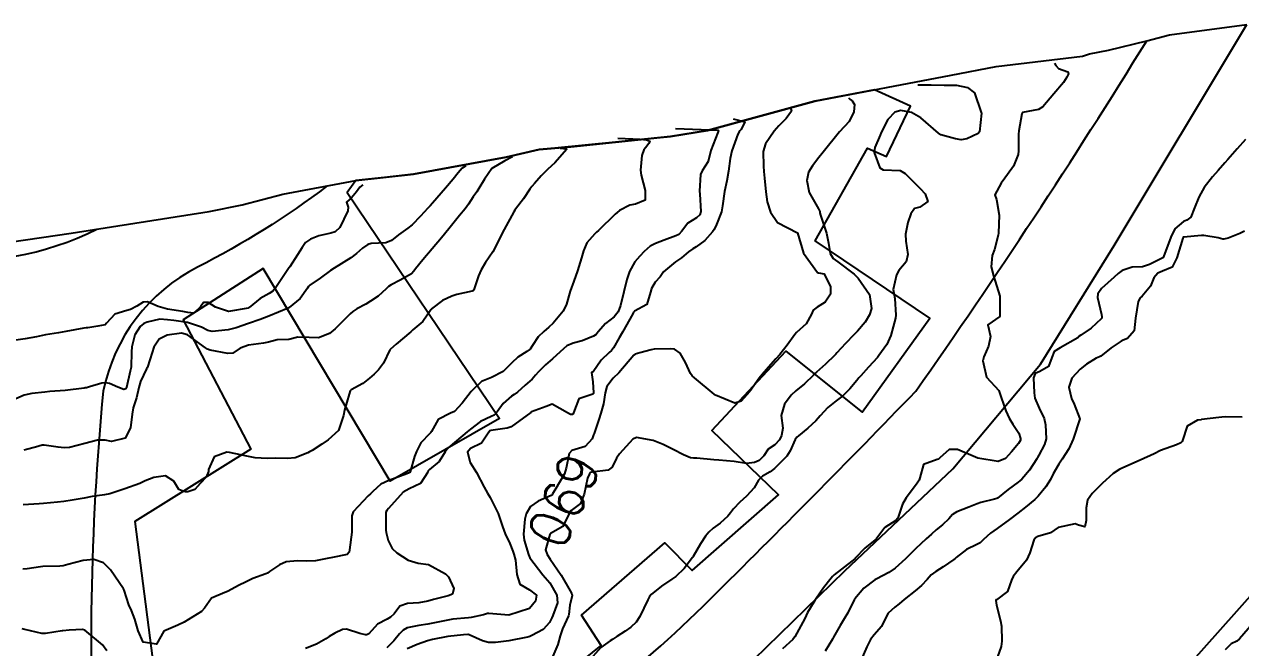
# Model space of a CAD drawing. Header units: metres. Extents: x 292545 to 299085, y 7450245 to 7463078.
# Drawn here: x 293700.5 to 293820.4, y 7462933.3 to 7462994.8 of the extents above; entities that cross this region are included whole.
import ezdxf
from ezdxf.enums import TextEntityAlignment as Align

# ---------------------------------------------------------------- set-up
doc = ezdxf.new("R2010")
doc.units = ezdxf.units.M
for name, color, linetype in [('Area', 45, 'Continuous'), ('Cotas', 45, 'Continuous'), ('Curvas de Nivel 1m', 11, 'Continuous'), ('Curvas de Nivel 5m', 15, 'Continuous'), ('Edificações', 30, 'Continuous'), ('Vias Primárias', 230, 'Continuous')]:
    doc.layers.add(name, color=color, linetype=linetype)
doc.styles.add('Style-STANDARD', font='STANDARD.shx')

msp = doc.modelspace()

# ---------------------------------------------------------------- linework, layer by layer
at = {"layer": 'Area'}
msp.add_polyline3d([(293697.67, 7462973.1, 697.84), (293705.13, 7462974.19, 697.66), (293718.74, 7462976.33, 697.45), (293721.99, 7462977, 697.53), (293725.99, 7462978.05, 697.49), (293733.19, 7462979.38, 696.77), (293738.85, 7462980, 702.23), (293748, 7462981.7, 697.65), (293751.24, 7462982.43, 701.6), (293754.35, 7462982.7, 702.13), (293763.16, 7462983.62, 697.17), (293764.17, 7462983.73, 696.87), (293767.82, 7462984.33, 692.01), (293778.39, 7462987.22, 694.48), (293791.83, 7462989.78, 688.42), (293796.27, 7462990.62, 689.93), (293804.79, 7462991.65, 694.96), (293805.45, 7462991.88, 686.75), (293807.32, 7462992.23, 686.72), (293811.11, 7462993.17, 686.78), (293813.36, 7462993.75, 686.62), (293820.97, 7462994.78, 689.45)], dxfattribs=at)
at = {"layer": 'Curvas de Nivel 1m', "flags": 128}
for points, elevation in [([(293802.03, 7462990.94), (293802.15, 7462990.73), (293802.42, 7462990.42), (293803.32, 7462990.11), (293803.38, 7462989.91), (293803.23, 7462989.58), (293802.89, 7462989.04), (293801.95, 7462987.92), (293800.87, 7462986.65), (293800.43, 7462986.38), (293798.86, 7462986.09), (293798.82, 7462986.01), (293798.81, 7462985.96), (293798.51, 7462984.29), (293798.48, 7462983.96), (293798.47, 7462982.31), (293798.42, 7462981.96), (293797.96, 7462980.8), (293797.37, 7462979.97), (293797.12, 7462979.63), (293796.77, 7462979.12), (293796.14, 7462977.99), (293796.3, 7462977.53), (293796.58, 7462975.98), (293796.5, 7462974.21), (293796.48, 7462973.99), (293796.12, 7462972.58), (293795.89, 7462972), (293795.79, 7462970.89), (293796, 7462970), (293796.64, 7462967.99), (293796.62, 7462965.99), (293795.44, 7462965.17), (293795.7, 7462964), (293795.52, 7462963.07), (293795.05, 7462962.01), (293794.96, 7462961.61), (293795.3, 7462960), (293796.53, 7462958.69), (293796.76, 7462957.99), (293797.21, 7462956.68), (293797.55, 7462955.97), (293797.9, 7462955.37), (293798.49, 7462954.47), (293798.68, 7462953.96), (293798.66, 7462953.78), (293798.48, 7462953.48), (293797.78, 7462952.65), (293797.18, 7462951.98), (293796.45, 7462951.68), (293794.45, 7462952.01), (293792.47, 7462952.86), (293791.64, 7462952.88), (293790.73, 7462952.06), (293790.58, 7462951.93), (293790.45, 7462951.88), (293789.11, 7462951.41), (293788.76, 7462950.08), (293788.67, 7462949.84), (293788.43, 7462949.45), (293787.41, 7462948.1), (293787.04, 7462947.47), (293786.59, 7462946.11), (293786.38, 7462945.86), (293785.31, 7462945.19), (293784.52, 7462944.13), (293784.45, 7462944.04), (293784.36, 7462943.97), (293783.33, 7462943.16), (293782.39, 7462942.15), (293782.35, 7462942.13), (293782.33, 7462942.11), (293782.05, 7462941.87), (293780.32, 7462940.53), (293780.14, 7462940.36), (293780, 7462940.18), (293779.25, 7462939.25), (293778.52, 7462938.2), (293778.43, 7462938.06), (293778.29, 7462937.83), (293777.68, 7462936.8), (293777.41, 7462936.21), (293776.44, 7462934.42), (293776.31, 7462934.23), (293776.24, 7462934.14), (293775.23, 7462933.24)], 687), ([(293788.55, 7462988.82), (293789.87, 7462988.81), (293791.13, 7462988.8), (293792.35, 7462988.77), (293793.44, 7462988.57), (293794.14, 7462988.02), (293794.8, 7462986.08), (293794.81, 7462986.01), (293794.64, 7462984.2), (293794.49, 7462984.01), (293793.37, 7462983.48), (293792.83, 7462983.41), (293792.27, 7462983.49), (293790.83, 7462983.9), (293790.59, 7462984.06), (293788.85, 7462985.55), (293787.92, 7462986.09), (293786.86, 7462986.3), (293786.27, 7462986.11), (293785.58, 7462985.39), (293784.93, 7462984.13), (293784.83, 7462983.86), (293784.32, 7462982.63), (293784.26, 7462982.14), (293784.8, 7462980.64), (293785.12, 7462980.45), (293786.8, 7462980.37), (293787.29, 7462980.09), (293788.77, 7462978.61), (293789.26, 7462978.08), (293789.52, 7462977.31), (293788.75, 7462976.77), (293788.21, 7462976.62), (293787.85, 7462976.09), (293787.57, 7462975.25), (293787.33, 7462974.09), (293787.37, 7462973.42), (293787.56, 7462972.09), (293787.4, 7462971.38), (293786.68, 7462970.53), (293786.44, 7462970.1), (293786.12, 7462968.64), (293786.22, 7462968.11), (293786.29, 7462967.75), (293786.37, 7462966.1), (293786.34, 7462965.83), (293785.9, 7462964.11), (293785.49, 7462963.21), (293784.72, 7462962.13), (293784.57, 7462961.95), (293783.7, 7462961), (293782.92, 7462960.15), (293782.75, 7462959.95), (293782.55, 7462959.69), (293781.84, 7462958.85), (293781.16, 7462958.17), (293780.52, 7462957.67), (293779.69, 7462957.01), (293778.93, 7462956.2), (293778.74, 7462955.96), (293778.5, 7462955.7), (293777.72, 7462954.98), (293776.8, 7462954.22), (293776.62, 7462954.08), (293776.48, 7462953.85), (293775.96, 7462952.73), (293775.64, 7462952.23), (293774.44, 7462950.99), (293774.01, 7462950.68), (293773.25, 7462950.26), (293772.85, 7462949.84), (293772.42, 7462949.08), (293771.67, 7462948.28), (293771.01, 7462947.68), (293770.39, 7462947.04), (293770.08, 7462946.62), (293769.84, 7462946.31), (293769.09, 7462945.6), (293768.37, 7462945.11), (293767.95, 7462944.74), (293767.63, 7462944.33), (293767.13, 7462943.56), (293766.4, 7462942.34), (293766.38, 7462942.3), (293766.34, 7462942.24), (293765.53, 7462941.15), (293764.7, 7462940.36), (293764.31, 7462940.08), (293763.3, 7462939.39), (293762.29, 7462938.58), (293762.13, 7462938.39), (293761.95, 7462938.06), (293761.17, 7462936.41), (293760.81, 7462935.87), (293760.26, 7462935.36), (293759.71, 7462934.97), (293758.88, 7462934.43), (293758.51, 7462934.17), (293758.24, 7462934.01), (293757.31, 7462933.37), (293756.52, 7462932.46)], 688), ([(293781.71, 7462987.53), (293781.85, 7462987.41), (293782.07, 7462987.23), (293782.3, 7462986.87), (293782.25, 7462986.16), (293781.79, 7462985.22), (293780.83, 7462984.17), (293779.24, 7462982.19), (293778.81, 7462981.66), (293778.16, 7462980.84), (293777.77, 7462980.21), (293777.6, 7462979.4), (293777.86, 7462978.21), (293778.75, 7462976.58), (293778.88, 7462976.33), (293778.9, 7462976.2), (293778.95, 7462975.98), (293779.54, 7462974.19), (293779.74, 7462973.22), (293779.91, 7462972.18), (293780.21, 7462971.7), (293780.68, 7462971.37), (293782.28, 7462970.15), (293782.67, 7462969.77), (293783.78, 7462968.14), (293784, 7462966.77), (293783.79, 7462966.14), (293783.35, 7462965.41), (293782.61, 7462964.53), (293782.23, 7462964.16), (293781.43, 7462963.33), (293780.58, 7462962.39), (293780.47, 7462962.28), (293780.38, 7462962.18), (293779.46, 7462961.3), (293778.56, 7462960.49), (293778.41, 7462960.35), (293778.27, 7462960.2), (293777.39, 7462959.36), (293776.54, 7462958.67), (293776.07, 7462958.23), (293775.41, 7462957.34), (293775.08, 7462956.24), (293775.24, 7462954.99), (293775.12, 7462954.24), (293774.91, 7462953.81), (293774.47, 7462953.34), (293773.8, 7462952.91), (293773.38, 7462952.26), (293772.91, 7462951.8), (293772.45, 7462951.6), (293771.67, 7462951.5), (293770.45, 7462951.69), (293768.94, 7462951.82), (293768.45, 7462951.84), (293766.78, 7462952.01), (293766.45, 7462952.01), (293766.15, 7462952.04), (293765.45, 7462952.36), (293764.46, 7462952.87), (293763.47, 7462953.38), (293762.48, 7462953.77), (293760.84, 7462954.04), (293760.48, 7462953.9), (293759.16, 7462952.43), (293758.86, 7462952.03), (293758.44, 7462951.12), (293758.05, 7462950.83), (293756.44, 7462950.63), (293756.3, 7462950.6), (293756.2, 7462950.46), (293756.01, 7462950.05), (293755.67, 7462948.47), (293755.33, 7462947.55), (293754.39, 7462946.87), (293754.22, 7462946.65), (293754.16, 7462946.49), (293753.58, 7462945.29), (293752.36, 7462944.58), (293752.32, 7462944.55), (293752.29, 7462944.51), (293751.88, 7462942.98), (293752.03, 7462942.51), (293752.34, 7462942.06), (293753.42, 7462940.5), (293754.3, 7462938.94), (293754.47, 7462938.66), (293754.49, 7462938.49), (293754.28, 7462937.54), (293754.15, 7462936.61), (293754.12, 7462936.49), (293753.55, 7462935.2), (293753.32, 7462934.5), (293753.08, 7462933.66), (293752.59, 7462932.51)], 689), ([(293770.37, 7462985.48), (293771.5, 7462985.17), (293771.13, 7462984.43), (293771, 7462984.29), (293770.94, 7462984.19), (293770.83, 7462983.97), (293770.22, 7462982.3), (293770.05, 7462981.55), (293769.89, 7462980.3), (293769.73, 7462979.35), (293769.49, 7462978.31), (293769.31, 7462976.88), (293769.21, 7462976.31), (293768.73, 7462975.06), (293768.48, 7462974.57), (293768.31, 7462974.32), (293767.55, 7462973.49), (293766.7, 7462972.84), (293766.39, 7462972.65), (293765.95, 7462972.35), (293765.26, 7462971.78), (293764.68, 7462971.38), (293763.49, 7462970.38), (293763.15, 7462969.89), (293762.66, 7462969.36), (293762.3, 7462968.74), (293762.22, 7462968.39), (293761.85, 7462967.18), (293760.62, 7462966.51), (293760.55, 7462966.41), (293760.46, 7462966.25), (293759.45, 7462964.43), (293759.14, 7462963.88), (293758.58, 7462962.91), (293758.38, 7462962.64), (293758.15, 7462962.44), (293757.34, 7462961.68), (293756.55, 7462960.54), (293756.51, 7462960.5), (293756.41, 7462960.46), (293756.54, 7462959.54), (293756.6, 7462958.46), (293756.59, 7462958.4), (293756.53, 7462958.32), (293755.14, 7462957.86), (293754.62, 7462956.48), (293754.58, 7462956.4), (293754.5, 7462956.32), (293754.33, 7462956.31), (293754.05, 7462956.49), (293752.52, 7462957.34), (293751.92, 7462957.11), (293750.5, 7462956.58), (293750.47, 7462956.57), (293750.42, 7462956.53), (293748.49, 7462955.12), (293748.1, 7462954.96), (293746.48, 7462954.74), (293746.36, 7462954.7), (293746.27, 7462954.58), (293745.55, 7462953.51), (293744.47, 7462952.96), (293744.18, 7462952.6), (293744.45, 7462951.59), (293745.07, 7462950.59), (293745.84, 7462949.16), (293746.15, 7462948.58), (293746.41, 7462948.14), (293747.2, 7462946.57), (293747.64, 7462945.3), (293747.88, 7462944.56), (293748.35, 7462943.6), (293748.66, 7462942.86), (293748.76, 7462942.55), (293748.92, 7462941.97), (293749.05, 7462940.55), (293749.35, 7462939.59), (293750.3, 7462939.03), (293750.98, 7462938.52), (293750.89, 7462937.92), (293750.28, 7462937.19), (293748.27, 7462936.56), (293746.27, 7462936.72), (293746.15, 7462936.71), (293745.76, 7462936.59), (293744.55, 7462936.32), (293744.27, 7462936.29), (293742.75, 7462936.14), (293742.26, 7462936.06), (293741.09, 7462935.81), (293740.26, 7462935.66), (293739.38, 7462935.54), (293738.25, 7462935.3), (293737.85, 7462935.08), (293737.49, 7462934.69), (293736.92, 7462934.01), (293736.23, 7462933.34)], 691), ([(293764.69, 7462984.51), (293768.89, 7462984.34), (293768.91, 7462984.32), (293768.83, 7462984.13), (293768.17, 7462982.33), (293767.88, 7462981.26), (293767.31, 7462980.33), (293767.15, 7462979.97), (293767.05, 7462978.34), (293767.07, 7462978.03), (293767.16, 7462976.34), (293767.06, 7462976.01), (293766.74, 7462975.7), (293765.89, 7462975.19), (293765.28, 7462974.35), (293764.99, 7462974.08), (293764.72, 7462973.94), (293763.57, 7462973.52), (293762.7, 7462973.19), (293762.17, 7462972.93), (293761.58, 7462972.4), (293761.16, 7462971.94), (293760.68, 7462971.37), (293760.13, 7462970.42), (293759.87, 7462969.63), (293759.58, 7462968.43), (293759.27, 7462967.07), (293759.03, 7462966.43), (293758.62, 7462965.94), (293757.77, 7462965.29), (293757.04, 7462964.46), (293756.85, 7462964.21), (293756.6, 7462964.03), (293755.47, 7462963.59), (293754.59, 7462963.36), (293753.98, 7462963.09), (293753.32, 7462962.5), (293752.57, 7462961.82), (293751.86, 7462961.22), (293751.17, 7462960.52), (293750.89, 7462960.19), (293750.55, 7462959.82), (293749.88, 7462959.2), (293749.12, 7462958.54), (293748.79, 7462958.29), (293748.53, 7462958.12), (293747.68, 7462957.41), (293747.1, 7462956.57), (293746.81, 7462956.27), (293746.5, 7462956.14), (293745.45, 7462955.63), (293744.49, 7462954.89), (293744.16, 7462954.6), (293742.47, 7462953.2), (293742.18, 7462952.92), (293741.99, 7462952.63), (293741.39, 7462951.7), (293740.44, 7462950.91), (293740.31, 7462950.78), (293740.26, 7462950.65), (293739.56, 7462949.52), (293738.42, 7462949), (293737.83, 7462948.68), (293736.4, 7462947.05), (293736.22, 7462946.87), (293736.12, 7462946.7), (293736.15, 7462944.92), (293736.18, 7462944.7), (293736.36, 7462943.92), (293736.77, 7462943.12), (293737.21, 7462942.69), (293738.33, 7462941.95), (293739.33, 7462941.67), (293740.33, 7462941.54), (293742.03, 7462940.63), (293742.31, 7462940.31), (293742.84, 7462939.16), (293742.69, 7462938.62), (293742.29, 7462938.44), (293740.84, 7462938.09), (293740.29, 7462937.93), (293739.38, 7462937.76), (293738.28, 7462937.71), (293737.53, 7462937.43), (293736.95, 7462936.69), (293736.6, 7462936.36), (293736.26, 7462936.15), (293735.31, 7462935.66), (293734.46, 7462934.72), (293734.32, 7462934.64), (293734.24, 7462934.62), (293734.12, 7462934.6), (293733.58, 7462934.73), (293732.25, 7462935.18), (293731.86, 7462935.14), (293731.12, 7462934.76), (293730.56, 7462934.44), (293730.24, 7462934.22), (293729.32, 7462933.7), (293728.23, 7462933.25)], 692), ([(293759, 7462983.55), (293761.19, 7462983.45), (293761.82, 7462983.4), (293762.14, 7462983.28), (293762.04, 7462983.04), (293761.71, 7462982.62), (293761.57, 7462982.4), (293761.36, 7462981.85), (293761.22, 7462980.41), (293761.28, 7462979.91), (293761.68, 7462978.4), (293761.69, 7462977.46), (293760.75, 7462977.07), (293760.19, 7462976.97), (293759.17, 7462976.43), (293758.93, 7462976.24), (293758.74, 7462976.07), (293757.08, 7462974.45), (293756.89, 7462974.29), (293756.72, 7462974.14), (293755.95, 7462973.23), (293755.6, 7462972.47), (293755.4, 7462971.76), (293755.03, 7462970.48), (293754.66, 7462969.48), (293754.29, 7462968.49), (293753.93, 7462967.2), (293753.61, 7462966.5), (293752.61, 7462965.32), (293752.19, 7462964.93), (293751.69, 7462964.52), (293751.15, 7462963.97), (293750.58, 7462963.14), (293750.35, 7462962.76), (293750.03, 7462962.54), (293749.14, 7462961.97), (293748.56, 7462961.43), (293747.68, 7462960.56), (293746.55, 7462959.97), (293745.55, 7462959.58), (293744.53, 7462958.6), (293743.67, 7462957.45), (293742.91, 7462956.62), (293742.5, 7462956.46), (293741.3, 7462955.83), (293740.63, 7462954.65), (293740.58, 7462954.55), (293740.48, 7462954.46), (293739.6, 7462953.53), (293739.15, 7462952.66), (293738.95, 7462952.17), (293738.53, 7462950.67), (293738.5, 7462950.6), (293738.43, 7462950.57), (293738.22, 7462950.46), (293736.42, 7462949.82), (293735.65, 7462949.47), (293734.85, 7462948.72), (293734.63, 7462948.5), (293734.41, 7462948.31), (293732.93, 7462946.74), (293732.78, 7462946.35), (293732.78, 7462944.74), (293732.57, 7462942.98), (293732.52, 7462942.75), (293732.34, 7462942.53), (293730.87, 7462942.23), (293730.34, 7462942.13), (293729.2, 7462941.91), (293728.33, 7462941.87), (293727.44, 7462941.91), (293726.33, 7462941.81), (293725.66, 7462941.49), (293724.69, 7462940.84), (293724.47, 7462940.69), (293724.32, 7462940.63), (293723.02, 7462940.15), (293722.31, 7462939.8), (293721.69, 7462939.49), (293720.54, 7462938.89), (293720.29, 7462938.79), (293718.97, 7462938.22), (293718.28, 7462937.25), (293717.99, 7462936.91), (293716.26, 7462935.86), (293715.65, 7462935.55), (293714.25, 7462934.96), (293713.53, 7462933.67), (293712.24, 7462933.88), (293711.72, 7462934.99), (293711.42, 7462936.15), (293711.07, 7462937), (293710.83, 7462937.55), (293710.36, 7462939.01), (293710.3, 7462939.15), (293709.02, 7462941.02), (293708.33, 7462941.69), (293707.36, 7462942.02), (293706.33, 7462941.94), (293704.79, 7462941.53), (293704.33, 7462941.42), (293704.02, 7462941.39), (293702.33, 7462941.33), (293702.12, 7462941.31), (293700.8, 7462941.12), (293700.37, 7462941.07)], 693), ([(293753.32, 7462982.59), (293753.49, 7462982.58), (293753.96, 7462982.49), (293752.8, 7462981.14), (293752.11, 7462980.52), (293751.44, 7462979.86), (293750.77, 7462979.09), (293750.51, 7462978.79), (293750.31, 7462978.53), (293749.7, 7462977.59), (293748.91, 7462976.55), (293748.84, 7462976.45), (293748.74, 7462976.29), (293747.79, 7462974.56), (293747.42, 7462973.86), (293746.81, 7462972.58), (293746.69, 7462972.37), (293745.96, 7462971.31), (293745.54, 7462970.59), (293745.27, 7462969.99), (293744.82, 7462968.6), (293744.74, 7462968.51), (293744.65, 7462968.47), (293743.12, 7462968.14), (293742.64, 7462967.99), (293741.72, 7462967.56), (293740.62, 7462966.73), (293740.59, 7462966.68), (293740.57, 7462966.65), (293739.77, 7462965.5), (293738.81, 7462964.67), (293738.7, 7462964.57), (293738.6, 7462964.47), (293737.16, 7462963.27), (293736.58, 7462962.77), (293736.55, 7462962.74), (293736.52, 7462962.7), (293735.9, 7462961.37), (293735.41, 7462960.71), (293734.98, 7462960.29), (293734.54, 7462959.91), (293733.87, 7462959.39), (293732.72, 7462958.74), (293732.63, 7462958.64), (293732.53, 7462958.32), (293732.07, 7462956.75), (293731.96, 7462956.21), (293731.46, 7462954.76), (293730.47, 7462953.82), (293729.84, 7462953.41), (293728.87, 7462952.79), (293728.62, 7462952.63), (293728.46, 7462952.54), (293727.2, 7462952.06), (293726.45, 7462951.97), (293725.27, 7462952.02), (293724.45, 7462952), (293723.26, 7462952.04), (293722.45, 7462952.2), (293720.75, 7462952.59), (293720.46, 7462952.61), (293719.21, 7462952.14), (293718.67, 7462950.91), (293718.65, 7462950.69), (293718.43, 7462950.13), (293717.83, 7462949.51), (293717.31, 7462948.92), (293716.64, 7462948.69), (293716.41, 7462948.7), (293716.22, 7462948.74), (293715.74, 7462948.94), (293715.24, 7462949.76), (293714.43, 7462950.29), (293713.28, 7462950.12), (293712.43, 7462949.79), (293711.89, 7462949.52), (293710.41, 7462949.01), (293708.93, 7462948.5), (293708.41, 7462948.41), (293707.2, 7462948.25), (293706.4, 7462948.09), (293705.22, 7462947.88), (293704.4, 7462947.75), (293703.8, 7462947.68), (293702.4, 7462947.55), (293701.97, 7462947.53), (293700.4, 7462947.42)], 694), ([(293820.83, 7462983.44), (293820.01, 7462982.52), (293819.31, 7462981.72), (293819.08, 7462981.45), (293818.8, 7462981.13), (293818.15, 7462980.38), (293817.57, 7462979.74), (293816.77, 7462978.71), (293816.42, 7462978.1), (293816.25, 7462977.76), (293815.82, 7462976.69), (293815.46, 7462975.76), (293815.04, 7462975.47), (293814.74, 7462975.35), (293813.87, 7462974.64), (293813.49, 7462973.79), (293812.76, 7462971.86), (293812.73, 7462971.8), (293812.72, 7462971.77), (293812.69, 7462971.75), (293811.38, 7462971.12), (293810.68, 7462970.88), (293809.68, 7462970.83), (293808.67, 7462970.51), (293808.3, 7462970.21), (293807.88, 7462969.85), (293806.65, 7462968.73), (293806.3, 7462968.22), (293806.26, 7462967.87), (293806.63, 7462966.19), (293806.69, 7462965.94), (293806.69, 7462965.87), (293806.67, 7462965.82), (293806.62, 7462965.76), (293805.64, 7462964.84), (293804.6, 7462964.15), (293804.46, 7462964.03), (293804.31, 7462963.89), (293802.58, 7462962.91), (293801.97, 7462962.54), (293801.74, 7462961.93), (293801.43, 7462961.07), (293800.56, 7462960.56), (293800.12, 7462960.38), (293799.95, 7462959.95), (293800.01, 7462958.46), (293800.07, 7462957.94), (293800.51, 7462956.95), (293801.01, 7462955.93), (293801.14, 7462955.29), (293801.19, 7462953.93), (293801.03, 7462953.38), (293800.46, 7462952.32), (293800.33, 7462952.07), (293800.26, 7462951.94), (293799.56, 7462950.83), (293798.8, 7462949.96), (293798.61, 7462949.78), (293798.43, 7462949.64), (293797.46, 7462948.93), (293796.4, 7462948.08), (293796.34, 7462948.05), (293796.09, 7462947.99), (293794.76, 7462947.65), (293794.4, 7462947.52), (293793.56, 7462947.19), (293792.39, 7462946.74), (293791.98, 7462946.45), (293791.59, 7462946.05), (293790.98, 7462945.45), (293790.37, 7462944.94), (293789.89, 7462944.54), (293789.36, 7462944.07), (293788.84, 7462943.59), (293788.35, 7462943.11), (293787.84, 7462942.59), (293787.33, 7462942.1), (293786.32, 7462941.19), (293785.7, 7462940.74), (293784.51, 7462940.13), (293784.38, 7462940.06), (293784.31, 7462940.03), (293783.22, 7462939.22), (293782.33, 7462938.15), (293782.32, 7462938.13), (293782.29, 7462938.07), (293781.66, 7462936.78), (293781.3, 7462936.17), (293780.9, 7462935.53), (293780.24, 7462934.38), (293780.17, 7462934.25), (293780.13, 7462934.18), (293779.42, 7462933)], 686), ([(293744.03, 7462980.85), (293743.67, 7462980.61), (293743.25, 7462980.15), (293742.78, 7462979.53), (293742.01, 7462978.63), (293740.75, 7462977.16), (293740.5, 7462976.89), (293740.27, 7462976.65), (293739.54, 7462975.86), (293738.73, 7462975.03), (293738.29, 7462974.68), (293737.38, 7462974.02), (293736.7, 7462973.47), (293736.15, 7462973.26), (293734.7, 7462973.18), (293734.35, 7462973.07), (293733.85, 7462972.73), (293733.23, 7462972.19), (293732.68, 7462971.78), (293731.03, 7462970.76), (293730.67, 7462970.52), (293729.67, 7462969.77), (293728.66, 7462969.07), (293728.51, 7462968.93), (293728.42, 7462968.79), (293727.68, 7462967.75), (293726.62, 7462966.88), (293726.59, 7462966.85), (293726.53, 7462966.81), (293724.61, 7462966.03), (293723.77, 7462965.69), (293722.61, 7462965.29), (293721.38, 7462964.88), (293720.6, 7462964.66), (293719.02, 7462964.49), (293718.6, 7462964.59), (293717.98, 7462964.92), (293716.61, 7462965.4), (293715.25, 7462965.59), (293714.61, 7462965.67), (293713.86, 7462965.72), (293712.61, 7462965.42), (293712.31, 7462965.29), (293711.92, 7462964.99), (293711.42, 7462964.17), (293711.11, 7462962.99), (293711.07, 7462962.5), (293711.03, 7462961), (293710.96, 7462960.58), (293710.6, 7462959), (293710.59, 7462958.94), (293710.53, 7462958.86), (293710.32, 7462958.79), (293709.72, 7462959.01), (293708.9, 7462959.39), (293708.54, 7462959.46), (293708.16, 7462959.41), (293706.93, 7462959.05), (293706.63, 7462958.96), (293706.53, 7462958.94), (293706.4, 7462958.92), (293704.53, 7462958.68), (293703.03, 7462958.59), (293702.53, 7462958.54), (293701.25, 7462958.39), (293700.52, 7462958.22), (293698.87, 7462957.5)], 696), ([(293733.87, 7462978.95), (293733.57, 7462978.73), (293733.23, 7462978.27), (293732.76, 7462977.68), (293732.26, 7462977.24), (293732.41, 7462976.75), (293732.4, 7462976.4), (293731.59, 7462974.76), (293731.14, 7462974.34), (293730.71, 7462974.2), (293729.54, 7462973.95), (293728.71, 7462973.61), (293728.22, 7462973.27), (293727.89, 7462972.8), (293727.43, 7462972.07), (293726.67, 7462970.89), (293726.64, 7462970.84), (293726.62, 7462970.81), (293726.56, 7462970.7), (293725.29, 7462968.83), (293725, 7462968.48), (293724.64, 7462968.24), (293723.74, 7462967.75), (293722.68, 7462966.86), (293722.64, 7462966.84), (293722.62, 7462966.83), (293722.58, 7462966.81), (293720.62, 7462966.48), (293719.37, 7462966.9), (293718.63, 7462967.35), (293718.18, 7462967.36), (293717.89, 7462966.92), (293717.23, 7462966.32), (293716.62, 7462966.37), (293716.14, 7462966.46), (293714.62, 7462966.72), (293713.71, 7462966.97), (293712.64, 7462967.42), (293712.22, 7462967.4), (293711.62, 7462966.99), (293710.97, 7462966.66), (293710.63, 7462966.56), (293709.44, 7462966.2), (293708.61, 7462965.32), (293708.47, 7462965.17), (293707.77, 7462965.04), (293706.77, 7462964.88), (293706.6, 7462964.86), (293706.38, 7462964.83), (293704.6, 7462964.5), (293703.89, 7462964.38), (293702.59, 7462964.16), (293701.71, 7462963.99), (293700.59, 7462963.77), (293698.98, 7462963.54)], 697), ([(293820.51, 7462956.05), (293818.87, 7462956.09), (293818.51, 7462956.07), (293818.2, 7462956.04), (293816.5, 7462955.82), (293816.45, 7462955.81), (293816.11, 7462955.75), (293815.1, 7462955.16), (293814.63, 7462953.77), (293814.59, 7462953.65), (293814.47, 7462953.52), (293814.02, 7462953.33), (293812.46, 7462952.79), (293811.82, 7462952.44), (293810.45, 7462951.82), (293808.44, 7462950.94), (293807.8, 7462950.5), (293807.06, 7462949.86), (293806.74, 7462949.56), (293806.42, 7462949.23), (293805.74, 7462948.55), (293805.27, 7462947.88), (293805.15, 7462947.13), (293805.13, 7462945.88), (293805, 7462945.26), (293804.38, 7462945.42), (293804.04, 7462945.55), (293802.38, 7462945.2), (293801.63, 7462944.66), (293800.37, 7462944.31), (293800.13, 7462944.18), (293799.97, 7462943.94), (293799.6, 7462942.69), (293799.27, 7462941.96), (293798.32, 7462940.8), (293797.93, 7462940.36), (293797.77, 7462939.98), (293797.4, 7462938.88), (293796.29, 7462938.07), (293796.25, 7462938.04), (293796.23, 7462937.99), (293796.29, 7462937.53), (293796.7, 7462935.99), (293796.78, 7462935.46), (293796.84, 7462933.98), (293796.76, 7462933.46), (293796.22, 7462931.99)], 684), ([(293708.64, 7462933.03), (293708.23, 7462933.63), (293706.48, 7462935.05), (293706.25, 7462935.12), (293704.94, 7462935.07), (293704.32, 7462935.01), (293704.25, 7462935), (293702.6, 7462934.75), (293702.25, 7462934.75), (293700.58, 7462935.13), (293700.31, 7462935.19)], 692), ([(293821.52, 7462935.69), (293820.25, 7462934.22), (293819.97, 7462933.99), (293819.43, 7462933.72), (293818.83, 7462933.13)], 683)]:
    msp.add_lwpolyline(points, dxfattribs=dict(at, elevation=elevation))
at = {"layer": 'Curvas de Nivel 5m', "flags": 128}
for points, elevation in [([(293776.05, 7462986.46), (293776.12, 7462986.23), (293775.57, 7462985.51), (293774.84, 7462984.78), (293774.38, 7462984.25), (293773.55, 7462982.99), (293773.31, 7462982.26), (293773.33, 7462980.8), (293773.39, 7462980.26), (293773.43, 7462979.62), (293773.56, 7462978.26), (293773.72, 7462977.29), (293774.02, 7462976.26), (293774.73, 7462975.25), (293776.71, 7462974.22), (293777.3, 7462972.21), (293778.67, 7462970.32), (293778.77, 7462970.29), (293779.31, 7462970.19), (293779.94, 7462968.9), (293779.93, 7462968.19), (293779.43, 7462967.4), (293778.63, 7462966.9), (293778.23, 7462966.6), (293778.09, 7462966.21), (293777.56, 7462965.27), (293776.6, 7462964.42), (293776.42, 7462964.22), (293775.67, 7462963.15), (293774.96, 7462962.24), (293774.57, 7462961.8), (293773.83, 7462960.99), (293773.21, 7462960.26), (293772.92, 7462959.9), (293772.54, 7462959.36), (293772.09, 7462958.72), (293771.75, 7462958.28), (293771.16, 7462957.65), (293770.52, 7462957.45), (293768.63, 7462958.22), (293768.53, 7462958.28), (293768.47, 7462958.32), (293766.55, 7462959.93), (293766.33, 7462960.12), (293766.16, 7462960.35), (293765.66, 7462961.45), (293765.14, 7462962.36), (293764.58, 7462962.75), (293764.14, 7462962.81), (293762.58, 7462962.75), (293762.27, 7462962.7), (293761.17, 7462962.4), (293760.7, 7462962.28), (293760.57, 7462962.18), (293759.1, 7462960.43), (293758.55, 7462959.89), (293757.9, 7462959.09), (293757.75, 7462958.45), (293757.59, 7462957.38), (293757.33, 7462956.45), (293757.13, 7462955.82), (293756.65, 7462954.46), (293756.61, 7462954.33), (293756.48, 7462953.92), (293755.78, 7462953.16), (293754.47, 7462952.76), (293754.19, 7462952.48), (293753.9, 7462951.03), (293753.73, 7462950.49), (293752.78, 7462948.86), (293752.56, 7462948.51), (293752.51, 7462948.41), (293752.41, 7462948.33), (293751.15, 7462947.77), (293750.39, 7462947.24), (293749.95, 7462946.54), (293749.84, 7462946), (293749.69, 7462944.54), (293749.76, 7462943.94), (293750.19, 7462942.53), (293750.34, 7462942.2), (293751.61, 7462940.52), (293752.31, 7462939.72), (293753, 7462938.5), (293753.04, 7462937.75), (293752.58, 7462936.51), (293752.49, 7462936.29), (293752.26, 7462935.82), (293751.64, 7462935.13), (293750.51, 7462934.53), (293750.32, 7462934.45), (293750.24, 7462934.42), (293750.1, 7462934.39), (293748.24, 7462934.01), (293746.95, 7462933.85), (293746.24, 7462933.84), (293745.65, 7462934), (293744.35, 7462934.6), (293744.24, 7462934.63), (293744.21, 7462934.63), (293743.78, 7462934.61), (293742.24, 7462934.43), (293740.73, 7462934.15), (293740.24, 7462934.02), (293739.23, 7462933.66), (293738.23, 7462933.21)], 690), ([(293748.63, 7462981.72), (293747.85, 7462981.33), (293746.59, 7462980.58), (293745.85, 7462979.51), (293745.3, 7462978.59), (293745.09, 7462978.27), (293744.75, 7462977.77), (293744.28, 7462977.07), (293743.94, 7462976.61), (293743.4, 7462975.94), (293742.73, 7462975.11), (293742.34, 7462974.63), (293741.61, 7462973.74), (293740.69, 7462972.65), (293739.77, 7462971.57), (293739.05, 7462970.67), (293738.89, 7462970.45), (293738.67, 7462970.2), (293737.54, 7462969.57), (293736.66, 7462969.12), (293736.41, 7462968.95), (293736.16, 7462968.7), (293735.37, 7462967.98), (293734.63, 7462967.48), (293734.15, 7462967.2), (293733.29, 7462966.73), (293732.89, 7462966.47), (293732.62, 7462966.23), (293731.13, 7462964.76), (293730.6, 7462964.32), (293729.51, 7462963.87), (293728.59, 7462963.9), (293727.47, 7462963.93), (293726.59, 7462963.72), (293725.44, 7462963.67), (293724.59, 7462963.46), (293724.09, 7462963.34), (293722.59, 7462963.16), (293721.8, 7462962.87), (293721.07, 7462962.38), (293720.57, 7462962.34), (293718.82, 7462962.66), (293718.58, 7462962.77), (293718.38, 7462962.91), (293716.6, 7462964.17), (293715.99, 7462964.33), (293714.59, 7462964.13), (293713.82, 7462963.74), (293713.28, 7462962.97), (293713.1, 7462962.45), (293712.64, 7462960.98), (293712.61, 7462960.92), (293712.55, 7462960.83), (293711.96, 7462959.56), (293711.81, 7462958.99), (293711.56, 7462957.95), (293711.24, 7462956.99), (293711.13, 7462956.36), (293710.97, 7462955), (293710.47, 7462954), (293709.11, 7462953.66), (293708.47, 7462953.79), (293707.72, 7462953.79), (293706.47, 7462953.45), (293704.97, 7462953.07), (293704.46, 7462953.03), (293703.84, 7462953.09), (293702.46, 7462953.3), (293702.28, 7462953.29), (293701.63, 7462953.11), (293700.72, 7462952.86), (293700.46, 7462952.8)], 695), ([(293820.72, 7462974.39), (293820.26, 7462974.16), (293819.14, 7462973.72), (293818.71, 7462973.61), (293818.6, 7462973.61), (293818.15, 7462973.73), (293816.72, 7462973.98), (293816.49, 7462973.98), (293814.71, 7462973.81), (293814.69, 7462973.8), (293814.68, 7462973.77), (293814.66, 7462973.72), (293814.07, 7462971.78), (293813.61, 7462970.86), (293812.67, 7462970.44), (293812.21, 7462970.26), (293811.81, 7462969.81), (293811.49, 7462968.98), (293810.64, 7462968), (293810.46, 7462967.82), (293810.27, 7462967.45), (293810.01, 7462965.83), (293809.85, 7462964.58), (293809.21, 7462963.83), (293808.79, 7462963.64), (293808.59, 7462963.55), (293807.61, 7462962.88), (293806.57, 7462962.07), (293806.45, 7462962), (293806.11, 7462961.87), (293805.16, 7462961.29), (293804.56, 7462960.8), (293803.72, 7462959.9), (293803.43, 7462959.01), (293803.69, 7462957.9), (293803.94, 7462957.33), (293804.5, 7462955.89), (293803.84, 7462953.9), (293803.43, 7462952.95), (293802.77, 7462951.92), (293802.45, 7462951.44), (293801.9, 7462950.46), (293801.61, 7462949.93), (293801.16, 7462949.19), (293800.41, 7462948.26), (293800.25, 7462948.1), (293800.07, 7462947.94), (293799.15, 7462947.19), (293798.39, 7462946.59), (293797.59, 7462945.97), (293796.37, 7462945.09), (293795.72, 7462944.64), (293795.02, 7462944), (293794.68, 7462943.68), (293794.36, 7462943.51), (293793.35, 7462943.02), (293792.34, 7462942.23), (293792.23, 7462942.14), (293792.1, 7462942.04), (293791.05, 7462941.32), (293790.32, 7462940.85), (293789.87, 7462940.51), (293789.46, 7462940.07), (293788.92, 7462939.46), (293788.3, 7462938.93), (293787.21, 7462938.1), (293786.72, 7462937.67), (293786.28, 7462937.32), (293785.64, 7462936.75), (293785.29, 7462936.12), (293784.96, 7462935.42), (293784.25, 7462934.61), (293783.89, 7462934.14), (293783.51, 7462933.41), (293782.96, 7462932.15)], 685)]:
    msp.add_lwpolyline(points, dxfattribs=dict(at, elevation=elevation))
at = {"layer": 'Edificações'}
for points in [[(293697.48, 7462899.42), (293705.13, 7462899.56), (293705.97, 7462894.86), (293712.02, 7462895.67), (293711.21, 7462899.72), (293723.41, 7462904.41), (293730.11, 7462906.84), (293731.47, 7462903.1), (293737.72, 7462905.36), (293736.21, 7462909.52), (293752.19, 7462915.33), (293764.71, 7462924.68), (293781.35, 7462940.92), (293792, 7462950.97), (293800.64, 7462961.3), (293807.88, 7462972.97), (293820.97, 7462994.78)], [(293755.64, 7462932.18), (293757.35, 7462933.57), (293755.41, 7462936.56), (293763.62, 7462943.69), (293766.33, 7462940.95), (293774.82, 7462948.4), (293768.26, 7462954.75), (293775.54, 7462962.57), (293783.05, 7462956.55), (293789.72, 7462965.82), (293778.42, 7462973.43), (293783.59, 7462982.56), (293785.48, 7462981.77), (293787.83, 7462986.71), (293784.27, 7462988.34), (293778.39, 7462987.22), (293767.82, 7462984.33), (293764.17, 7462983.73), (293758.76, 7462983.16), (293752.8, 7462982.57), (293751.24, 7462982.43), (293748, 7462981.7), (293738.85, 7462980), (293736.02, 7462979.69), (293733.19, 7462979.38), (293732.33, 7462978.21), (293747.35, 7462955.92), (293736.57, 7462949.74), (293724.06, 7462970.7), (293716.18, 7462965.66), (293722.82, 7462952.9), (293711.4, 7462945.77), (293713.66, 7462928.19)], [(293827.18, 7462945.02), (293812.99, 7462929.1), (293790.85, 7462909.87), (293770.61, 7462895.93), (293753.74, 7462888.28), (293746.04, 7462883.95), (293743.75, 7462889.86), (293731.22, 7462885.01), (293727.94, 7462893.47), (293721.6, 7462891.02), (293727.83, 7462869.44), (293711.2, 7462864.64), (293711.72, 7462862.83), (293703.53, 7462861.27), (293704.12, 7462857.95), (293695.48, 7462856.31)]]:
    msp.add_lwpolyline(points, dxfattribs=at)
at = {"layer": 'Vias Primárias'}
for points, elevation in [([(293730.34, 7462978.85, -0.045414), (293717.58, 7462970.85, 0.229418), (293708.29, 7462958.61, 0.038911), (293707.57, 7462917.72, 0.460312), (293718.33, 7462911.86, 0.031254), (293743.43, 7462920.29, 0.084224), (293768.08, 7462938.12, 0.005827), (293788.34, 7462958.61, 0.014675), (293811.11, 7462993.17, -1.217697)], 697.06), ([(293691.14, 7462971.59, 0.141434), (293707.67, 7462974.59, -0.05415)], 698.05)]:
    msp.add_lwpolyline(points, format="xyb", dxfattribs=dict(at, elevation=elevation))

# ---------------------------------------------------------------- texts
at = {"layer": 'Cotas', "style": 'Style-STANDARD'}
msp.add_text('690', height=4, rotation=245.4238, dxfattribs=at).set_placement((293753.68, 7462947.88, 690), align=Align.MIDDLE_CENTER)

doc.saveas('drawing.dxf')
